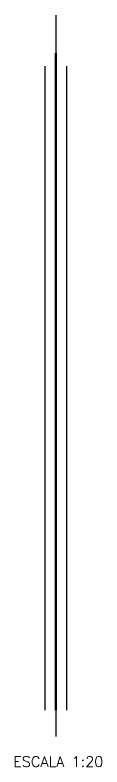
# Model space of a CAD drawing. Header units: inches. Extents: x 8 to 28272, y -1673 to 6287.
# Drawn here: x 10784 to 11196, y 2728 to 6287 of the extents above; entities that cross this region are included whole.
import ezdxf

# ---------------------------------------------------------------- set-up
doc = ezdxf.new("R2010")
doc.units = ezdxf.units.IN
doc.header["$MEASUREMENT"] = 0
doc.linetypes.add('ACAD_ISO04W100', pattern=[30, 24, -3, 0, -3])
doc.linetypes.add('DASHED2', pattern=[9.525, 6.35, -3.175])
for name, color, linetype in [('ALMA 1_20', 1, 'DASHED2'), ('EIXO 1_20', 2, 'ACAD_ISO04W100'), ('TEXTO', 3, 'Continuous'), ('VIGA', 3, 'Continuous')]:
    doc.layers.add(name, color=color, linetype=linetype)
doc.styles.add('ROMANS', font='romans')

msp = doc.modelspace()

# ---------------------------------------------------------------- linework, layer by layer
at = {"layer": 'ALMA 1_20', "ltscale": 0.25}
for p, q in [((10973.52, 6106.53), (10973.52, 2997.48)), ((10979.62, 6106.53), (10979.62, 2997.48))]:
    msp.add_line(p, q, dxfattribs=at)
at = {"layer": 'EIXO 1_20', "ltscale": 0.15}
msp.add_line((10976.57, 6287), (10976.57, 2871.56), dxfattribs=at)
at = {"layer": 'VIGA'}
for p, q in [((10925.57, 6045.78), (10925.57, 2997.48)), ((11027.57, 6045.78), (11027.57, 2997.48))]:
    msp.add_line(p, q, dxfattribs=at)

# ---------------------------------------------------------------- texts
at = {"layer": 'TEXTO', "color": 2, "style": 'ROMANS'}
msp.add_text('ESCALA 1:20', height=50, dxfattribs=at).set_placement((10775.63, 2728))

doc.saveas('drawing.dxf')
